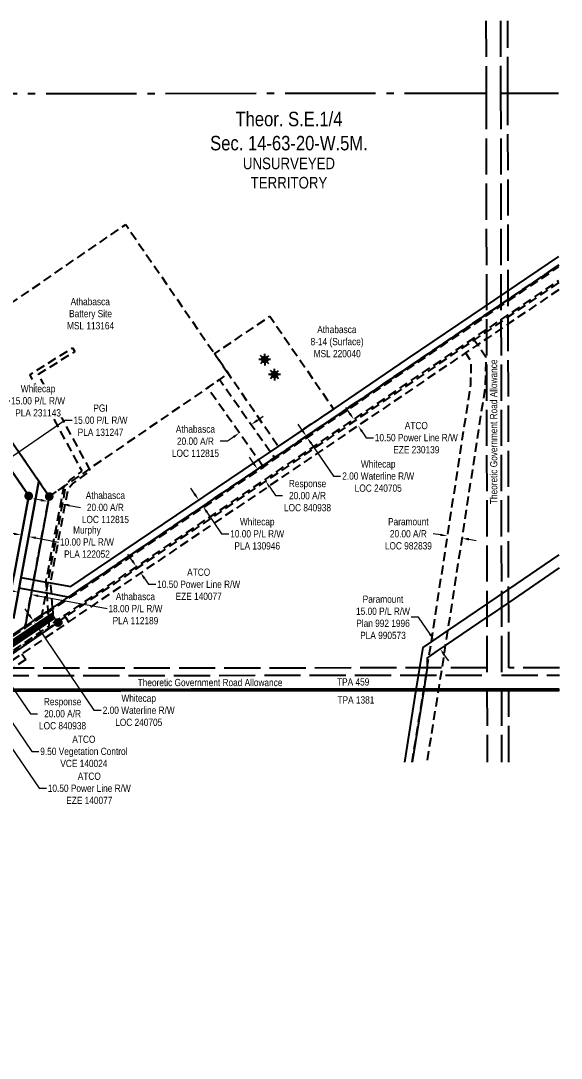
# Model space of a CAD drawing. Extents: x 502021 to 516972, y 6026865 to 6037901.
# Drawn here: x 505850 to 506596, y 6032348 to 6033782 of the extents above; entities that cross this region are included whole.
import ezdxf
from ezdxf.enums import TextEntityAlignment as Align

# ---------------------------------------------------------------- set-up
doc = ezdxf.new("R2010")
doc.units = 0
doc.header["$LTSCALE"] = 5
doc.header["$PDSIZE"] = 0.5
for name, pattern in [('CENTERLINEX3', [5, 2.5, -1, 0.5, -1]), ('foc-ACCESSROAD', [3.75, 2.5, -1.25]), ('foc-FLOWLINE', [3.75, 2.5, -1.25]), ('foc-QUARTERLINE', [33, 25, -3, 2, -3]), ('foc-UNSURVEYED', [12.5, 10, -2.5]), ('POWERLINE5', [7.8, 2.4, -0.6, 0.6, -0.6, 0.6, -0.6, 2.4])]:
    doc.linetypes.add(name, pattern=pattern)
doc.layers.get('Defpoints').update_dxf_attribs({"color": 9})
for name, color, linetype in [('AS-POWER', 104, 'foc-POWER'), ('AS-POWER-EXISTING', 72, 'POWERLINE5'), ('AS-POWER-EXISTING-PP', 72, 'Continuous'), ('AS-ROADS', 254, 'Continuous'), ('C-AR', 13, 'foc-ACCESSROAD'), ('C-RW', 13, 'Continuous'), ('C-SYMBOL', 7, 'Continuous'), ('F-AR', 190, 'foc-ACCESSROAD'), ('F-EZE', 190, 'foc-FLOWLINE'), ('F-RW', 190, 'Continuous'), ('F-VCE', 190, 'foc-FLOWLINE'), ('F-WS', 190, 'foc-ACCESSROAD'), ('F-WS-S', 8, 'Continuous'), ('L-MON', 1, 'Continuous'), ('L-ROAD-T', 7, 'Continuous'), ('L-SECQ', 8, 'foc-QUARTERLINE'), ('L-UNS-T', 3, 'Continuous'), ('L-USEC', 7, 'foc-UNSURVEYED')]:
    doc.layers.add(name, color=color, linetype=linetype)
doc.layers.add('AS-TRAPPER BOUNDARY', color=7, linetype='CENTERLINEX3', true_color=0xb85c00, transparency=0.6)
doc.layers.add('AS-TRAPPER-T', color=7, linetype='Continuous', true_color=0xc26100)
for name, color, linetype, lineweight in [('C-AR-T', 13, 'Continuous', 9), ('C-RW-T', 13, 'Continuous', 9), ('F-AR-T', 190, 'Continuous', 9), ('F-EZE-T', 190, 'Continuous', 9), ('F-RW-T', 190, 'Continuous', 9), ('F-WS-T', 190, 'Continuous', 9)]:
    doc.layers.add(name, color=color, linetype=linetype, lineweight=lineweight)
doc.styles.add('175L', font='ARIALN.TTF', dxfattribs={"height": 20})
doc.styles.add('80CG', font='ARIALN.TTF', dxfattribs={"height": 10})
doc.styles.add('80L', font='ARIALN.TTF', dxfattribs={"height": 10})
doc.styles.add('foc-LtypeFont', font='ARIALN.TTF', dxfattribs={"height": 7.35})
doc.linetypes.add('foc-POWER', pattern='A,6,-1,["P",foc-LtypeFont,S=0.2,R=0,X=-0.625,Y=-0.75],-1.24,4', length=12.24)
doc.dimstyles.new('Compass 5 000', dxfattribs={"dimscale": 5, "dimtxt": 9, "dimasz": 2, "dimexe": 0.2, "dimexo": 0.0625, "dimgap": 0.5, "dimtad": 0, "dimtih": 1, "dimtoh": 1, "dimzin": 0, "dimdsep": 46, "dimtxsty": '80CG', "dimcen": 0.1, "dimse1": 1, "dimse2": 1, "dimclrd": 256, "dimclrt": 256, "dimaunit": 1, "dimadec": 4, "dimazin": 0, "dimtfac": 0.06, "dimtofl": 0, "dimtmove": 0, "dimatfit": 1, "dimfxl": 0.2, "dimtolj": 1, "dimtzin": 0, "dimlwd": -1, "dimarcsym": 0})

# ---------------------------------------------------------------- blocks, each defined once
blk = doc.blocks.new('POWERPOLE')
h = blk.add_hatch(color=255)
edge = h.paths.add_edge_path()
edge.add_arc((0, 0), 0.96, 0, 360)
at = {"linetype": 'Continuous'}
for p, q in [((0.68, -0.68), (-0.68, 0.68)), ((-0.68, -0.68), (0.68, 0.68))]:
    blk.add_line(p, q, dxfattribs=at)
blk.add_circle((0, 0), 0.96, dxfattribs=at)
blk = doc.blocks.new('*D490')
at = {"layer": 'C-RW-T', "transparency": 16777216}
for p, q in [((506090.4, 6033127.9), (506084.8, 6033136.1)), ((506107.2, 6033103), (506127.5, 6033073)), ((506127.5, 6033073), (506137.5, 6033073))]:
    blk.add_line(p, q, dxfattribs=at)
for points in [[(506091.7, 6033128.8), (506089, 6033126.9), (506096, 6033119.6)], [(506108.6, 6033103.9), (506105.8, 6033102.1), (506101.6, 6033111.3)]]:
    blk.add_solid(points, dxfattribs=at)
at = {"layer": 'Defpoints', "color": 0, "transparency": 16777216}
for p in [(506103.2, 6033124.5), (506101.6, 6033111.3), (506108.8, 6033116.2)]:
    blk.add_point(p, dxfattribs=at)
at = {"layer": 'C-RW-T', "transparency": 16777216, "insert": (506176.6, 6033073), "char_height": 10, "attachment_point": 5, "style": '80CG'}
blk.add_mtext('\\A1;Whitecap\\P10.00 P/L R/W\\PPLA 130946', dxfattribs=at)
blk = doc.blocks.new('*D513')
at = {"layer": 'C-RW-T', "transparency": 16777216}
for p, q in [((505778.2, 6033202.5), (505825.1, 6033256.8)), ((505825.1, 6033256.8), (505835.1, 6033256.8)), ((505755.3, 6033176.1), (505748.8, 6033168.5))]:
    blk.add_line(p, q, dxfattribs=at)
for points in [[(505776.9, 6033203.6), (505779.5, 6033201.4), (505771.7, 6033195)], [(505754.1, 6033177.1), (505756.6, 6033175), (505761.9, 6033183.6)]]:
    blk.add_solid(points, dxfattribs=at)
at = {"layer": 'Defpoints', "color": 0, "transparency": 16777216}
for p in [(505767.2, 6033198.9), (505771.7, 6033195), (505757.4, 6033187.5)]:
    blk.add_point(p, dxfattribs=at)
at = {"layer": 'C-RW-T', "transparency": 16777216, "insert": (505874.1, 6033256.8), "char_height": 10, "attachment_point": 5, "style": '80CG', "bg_fill": 3, "box_fill_scale": 1.1, "bg_fill_color": 256, "bg_fill_true_color": 13158600, "bg_fill_transparency": 0}
blk.add_mtext('\\A1;Whitecap\\P15.00 P/L R/W\\PPLA 231143', dxfattribs=at)
blk = doc.blocks.new('*D524')
at = {"layer": 'C-AR-T', "transparency": 16777216}
for p, q in [((505861.8, 6032961.2), (505856.2, 6032969.5)), ((505874.1, 6032943), (505951.1, 6032829.2)), ((505951.1, 6032829.2), (505961.1, 6032829.2))]:
    blk.add_line(p, q, dxfattribs=at)
for points in [[(505863.2, 6032962.1), (505860.4, 6032960.3), (505867.4, 6032952.9)], [(505875.5, 6032943.9), (505872.7, 6032942), (505868.5, 6032951.3)]]:
    blk.add_solid(points, dxfattribs=at)
at = {"layer": 'Defpoints', "color": 0, "transparency": 16777216}
for p in [(505863.5, 6032950.3), (505864.6, 6032948.6), (505868.5, 6032951.3)]:
    blk.add_point(p, dxfattribs=at)
at = {"layer": 'C-AR-T', "transparency": 16777216, "insert": (506013, 6032829.2), "char_height": 10, "attachment_point": 5, "style": '80CG'}
blk.add_mtext('\\A1;Whitecap\\P2.00 Waterline R/W\\PLOC 240705', dxfattribs=at)
blk = doc.blocks.new('*D525')
at = {"layer": 'C-RW-T', "transparency": 16777216}
for p, q in [((506238.7, 6033216.1), (506233.1, 6033224.4)), ((506251, 6033198), (506281.7, 6033152.8)), ((506281.7, 6033152.8), (506291.7, 6033152.8))]:
    blk.add_line(p, q, dxfattribs=at)
for points in [[(506240.1, 6033217.1), (506237.3, 6033215.2), (506244.3, 6033207.9)], [(506252.4, 6033198.9), (506249.6, 6033197.1), (506245.4, 6033206.3)]]:
    blk.add_solid(points, dxfattribs=at)
at = {"layer": 'Defpoints', "color": 0, "transparency": 16777216}
for p in [(506253.6, 6033214.2), (506254.7, 6033212.6), (506245.4, 6033206.3)]:
    blk.add_point(p, dxfattribs=at)
at = {"layer": 'C-RW-T', "transparency": 16777216, "insert": (506343.6, 6033152.8), "char_height": 10, "attachment_point": 5, "style": '80CG'}
blk.add_mtext('\\A1;Whitecap\\P2.00 Waterline R/W\\PLOC 240705', dxfattribs=at)
blk = doc.blocks.new('*D533')
at = {"layer": 'Defpoints', "color": 0, "transparency": 16777216}
for p in [(505816.2, 6032893.7), (505742.5, 6032867.4), (505753.8, 6032850.9)]:
    blk.add_point(p, dxfattribs=at)
at = {"layer": 'F-AR-T', "transparency": 16777216}
for p, q in [((505799.2, 6032918.4), (505793.5, 6032926.6)), ((505821.8, 6032885.4), (505863.5, 6032824.5)), ((505863.5, 6032824.5), (505873.5, 6032824.5))]:
    blk.add_line(p, q, dxfattribs=at)
for points in [[(505800.6, 6032919.3), (505797.8, 6032917.5), (505804.9, 6032910.2)], [(505823.2, 6032886.4), (505820.4, 6032884.5), (505816.2, 6032893.7)]]:
    blk.add_solid(points, dxfattribs=at)
at = {"layer": 'F-AR-T', "transparency": 16777216, "insert": (505907.9, 6032824.5), "char_height": 10, "attachment_point": 5, "style": '80CG'}
blk.add_mtext('\\A1;Response\\P20.00 A/R\\PLOC 840938', dxfattribs=at)
blk = doc.blocks.new('*D539')
at = {"layer": 'Defpoints', "color": 0, "transparency": 16777216}
for p in [(506188.2, 6033145.9), (506022.5, 6033057.9), (506033.8, 6033041.3)]:
    blk.add_point(p, dxfattribs=at)
at = {"layer": 'F-AR-T', "transparency": 16777216}
for p, q in [((506171.3, 6033170.7), (506165.7, 6033179)), ((506193.8, 6033137.6), (506201.7, 6033125.8)), ((506201.7, 6033125.8), (506211.7, 6033125.8))]:
    blk.add_line(p, q, dxfattribs=at)
for points in [[(506172.7, 6033171.6), (506170, 6033169.8), (506177, 6033162.4)], [(506195.1, 6033138.5), (506192.4, 6033136.7), (506188.2, 6033145.9)]]:
    blk.add_solid(points, dxfattribs=at)
at = {"layer": 'F-AR-T', "transparency": 16777216, "insert": (506246, 6033125.8), "char_height": 10, "attachment_point": 5, "style": '80CG'}
blk.add_mtext('\\A1;Response \\P20.00 A/R\\PLOC 840938', dxfattribs=at)
blk = doc.blocks.new('*D540')
at = {"layer": 'Defpoints', "color": 0, "transparency": 16777216}
for p in [(506439.3, 6033070), (506440.1, 6033075.3), (506459.8, 6033072.3)]:
    blk.add_point(p, dxfattribs=at)
at = {"layer": 'F-AR-T', "transparency": 16777216}
for p, q in [((506429.4, 6033071.5), (506419.5, 6033073.1)), ((506468.9, 6033065.5), (506478.8, 6033064))]:
    blk.add_line(p, q, dxfattribs=at)
for points in [[(506429.7, 6033073.2), (506429.2, 6033069.9), (506439.3, 6033070)], [(506469.1, 6033067.1), (506468.6, 6033063.8), (506459, 6033067)]]:
    blk.add_solid(points, dxfattribs=at)
at = {"layer": 'F-AR-T', "transparency": 16777216, "insert": (506385.2, 6033073.1), "char_height": 10, "attachment_point": 5, "style": '80CG'}
blk.add_mtext('\\A1;Paramount\\P20.00 A/R\\PLOC 982839', dxfattribs=at)
blk = doc.blocks.new('*D541')
at = {"layer": 'Defpoints', "color": 0, "transparency": 16777216}
for p in [(505907.5, 6033114.2), (505881.5, 6033083.9), (505901.2, 6033080.3)]:
    blk.add_point(p, dxfattribs=at)
at = {"layer": 'F-AR-T', "transparency": 16777216}
for p, q in [((505877.9, 6033119.7), (505868.1, 6033121.5)), ((505917.3, 6033112.4), (505932.7, 6033109.5))]:
    blk.add_line(p, q, dxfattribs=at)
for points in [[(505878.2, 6033121.3), (505877.6, 6033118), (505887.8, 6033117.8)], [(505917.6, 6033114), (505917, 6033110.7), (505907.5, 6033114.2)]]:
    blk.add_solid(points, dxfattribs=at)
at = {"layer": 'F-AR-T', "transparency": 16777216, "insert": (505967, 6033109.5), "char_height": 10, "attachment_point": 5, "style": '80CG'}
blk.add_mtext('\\A1;Athabasca\\P20.00 A/R\\PLOC 112815', dxfattribs=at)
blk = doc.blocks.new('*D544')
at = {"layer": 'Defpoints', "color": 0, "transparency": 16777216}
for p in [(506135.6, 6033235.7), (506152, 6033247.2), (506152, 6033212.5)]:
    blk.add_point(p, dxfattribs=at)
at = {"layer": 'F-AR-T', "transparency": 16777216}
for p, q in [((506176.5, 6033229.8), (506184.7, 6033235.5)), ((506143.8, 6033206.8), (506135.6, 6033201)), ((506135.6, 6033201), (506125.6, 6033201))]:
    blk.add_line(p, q, dxfattribs=at)
for points in [[(506175.6, 6033231.2), (506177.5, 6033228.4), (506168.3, 6033224)], [(506142.8, 6033208.1), (506144.8, 6033205.4), (506152, 6033212.5)]]:
    blk.add_solid(points, dxfattribs=at)
at = {"layer": 'F-AR-T', "transparency": 16777216, "insert": (506091.3, 6033201), "char_height": 10, "attachment_point": 5, "style": '80CG'}
blk.add_mtext('\\A1;Athabasca\\P20.00 A/R\\PLOC 112815', dxfattribs=at)
blk = doc.blocks.new('*D576')
at = {"layer": 'Defpoints', "color": 0, "transparency": 16777216}
for p in [(505781.5, 6032859.4), (505710.9, 6032823.9), (505716.8, 6032815.2)]:
    blk.add_point(p, dxfattribs=at)
at = {"layer": 'F-EZE-T', "transparency": 16777216}
for p, q in [((505769.9, 6032876.3), (505764.3, 6032884.6)), ((505787.1, 6032851.1), (505875.7, 6032721.4)), ((505875.7, 6032721.4), (505885.7, 6032721.4))]:
    blk.add_line(p, q, dxfattribs=at)
for points in [[(505771.3, 6032877.2), (505768.6, 6032875.4), (505775.6, 6032868)], [(505788.5, 6032852.1), (505785.7, 6032850.2), (505781.5, 6032859.4)]]:
    blk.add_solid(points, dxfattribs=at)
at = {"layer": 'F-EZE-T', "transparency": 16777216, "insert": (505944.8, 6032721.4), "char_height": 10, "attachment_point": 5, "style": '80CG'}
blk.add_mtext('\\A1;ATCO\\P10.50 Power Line R/W\\PEZE 140077', dxfattribs=at)
blk = doc.blocks.new('*D578')
at = {"layer": 'Defpoints', "color": 0, "transparency": 16777216}
for p in [(506015.3, 6033019.8), (505905.3, 6032956.7), (505911.3, 6032948.1)]:
    blk.add_point(p, dxfattribs=at)
at = {"layer": 'F-EZE-T', "transparency": 16777216}
for p, q in [((506003.7, 6033036.6), (505998, 6033044.8)), ((506021, 6033011.5), (506026.6, 6033003.3)), ((506026.6, 6033003.3), (506036.6, 6033003.3))]:
    blk.add_line(p, q, dxfattribs=at)
for points in [[(506005.1, 6033037.5), (506002.3, 6033035.6), (506009.4, 6033028.3)], [(506022.3, 6033012.5), (506019.6, 6033010.6), (506015.3, 6033019.8)]]:
    blk.add_solid(points, dxfattribs=at)
at = {"layer": 'F-EZE-T', "transparency": 16777216, "insert": (506095.8, 6033003.3), "char_height": 10, "attachment_point": 5, "style": '80CG'}
blk.add_mtext('\\A1;ATCO\\P10.50 Power Line R/W\\PEZE 140077', dxfattribs=at)
blk = doc.blocks.new('*D582')
at = {"layer": 'Defpoints', "color": 0, "transparency": 16777216}
for p in [(506300.4, 6033224.7), (506315.8, 6033222.5), (506306.3, 6033216)]:
    blk.add_point(p, dxfattribs=at)
at = {"layer": 'F-EZE-T', "transparency": 16777216}
for p, q in [((506304.3, 6033239.4), (506298.7, 6033247.7)), ((506321.4, 6033214.2), (506327, 6033205.9)), ((506327, 6033205.9), (506337, 6033205.9))]:
    blk.add_line(p, q, dxfattribs=at)
for points in [[(506305.7, 6033240.4), (506302.9, 6033238.5), (506309.9, 6033231.1)], [(506322.8, 6033215.1), (506320, 6033213.3), (506315.8, 6033222.5)]]:
    blk.add_solid(points, dxfattribs=at)
at = {"layer": 'F-EZE-T', "transparency": 16777216, "insert": (506396.2, 6033205.9), "char_height": 10, "attachment_point": 5, "style": '80CG'}
blk.add_mtext('\\A1;ATCO\\P10.50 Power Line R/W\\PEZE 230139', dxfattribs=at)
blk = doc.blocks.new('*D632')
at = {"layer": 'Defpoints', "color": 0, "transparency": 16777216}
for p in [(505803.5, 6032863.5), (505769.2, 6032851.7), (505774.6, 6032843.9)]:
    blk.add_point(p, dxfattribs=at)
at = {"layer": 'F-RW-T', "transparency": 16777216}
for p, q in [((505792.5, 6032879.6), (505786.9, 6032887.9)), ((505809.1, 6032855.2), (505865.3, 6032772.4)), ((505865.3, 6032772.4), (505875.3, 6032772.4))]:
    blk.add_line(p, q, dxfattribs=at)
for points in [[(505793.9, 6032880.6), (505791.2, 6032878.7), (505798.1, 6032871.4)], [(505810.5, 6032856.2), (505807.7, 6032854.3), (505803.5, 6032863.5)]]:
    blk.add_solid(points, dxfattribs=at)
at = {"layer": 'F-RW-T', "transparency": 16777216, "insert": (505937.3, 6032772.4), "char_height": 10, "attachment_point": 5, "style": '80CG'}
blk.add_mtext('\\A1;ATCO\\P9.50 Vegetation Control\\PVCE 140024', dxfattribs=at)
blk = doc.blocks.new('*D637')
at = {"layer": 'Defpoints', "color": 0, "transparency": 16777216}
for p in [(506466.7, 6032957.6), (506475.1, 6032945.2), (506420.8, 6032926.2)]:
    blk.add_point(p, dxfattribs=at)
at = {"layer": 'F-RW-T', "transparency": 16777216}
for p, q in [((506399.3, 6032957.7), (506389.3, 6032957.7)), ((506415.1, 6032934.5), (506399.3, 6032957.7)), ((506434.8, 6032905.6), (506440.5, 6032897.4))]:
    blk.add_line(p, q, dxfattribs=at)
for points in [[(506416.5, 6032935.4), (506413.7, 6032933.6), (506420.8, 6032926.2)], [(506436.2, 6032906.6), (506433.4, 6032904.7), (506429.2, 6032913.9)]]:
    blk.add_solid(points, dxfattribs=at)
at = {"layer": 'F-RW-T', "transparency": 16777216, "insert": (506350.2, 6032957.7), "char_height": 10, "attachment_point": 5, "style": '80CG'}
blk.add_mtext('\\A1;Paramount\\P15.00 P/L R/W\\PPlan 992 1996\\PPLA 990573', dxfattribs=at)
blk = doc.blocks.new('*D646')
at = {"layer": 'Defpoints', "color": 0, "transparency": 16777216}
for p in [(505851.1, 6033071.2), (505834.7, 6032982.5), (505844.6, 6032980.7)]:
    blk.add_point(p, dxfattribs=at)
at = {"layer": 'F-RW-T', "transparency": 16777216}
for p, q in [((505841.2, 6033073), (505831.4, 6033074.8)), ((505870.8, 6033067.5), (505902.5, 6033061.7))]:
    blk.add_line(p, q, dxfattribs=at)
for points in [[(505841.5, 6033074.6), (505840.9, 6033071.4), (505851.1, 6033071.2)], [(505871.1, 6033069.2), (505870.5, 6033065.9), (505861, 6033069.3)]]:
    blk.add_solid(points, dxfattribs=at)
at = {"layer": 'F-RW-T', "transparency": 16777216, "insert": (505941.6, 6033061.7), "char_height": 10, "attachment_point": 5, "style": '80CG'}
blk.add_mtext('\\A1;Murphy\\P10.00 P/L R/W\\PPLA 122052', dxfattribs=at)
blk = doc.blocks.new('*D691')
at = {"layer": 'Defpoints', "color": 0, "transparency": 16777216}
for p in [(505864.4, 6032989.1), (505842.1, 6032967.4), (505859.8, 6032964.2)]:
    blk.add_point(p, dxfattribs=at)
at = {"layer": 'F-RW-T', "transparency": 16777216}
for p, q in [((505836.9, 6032994.2), (505827.1, 6032996)), ((505874.3, 6032987.3), (505969.4, 6032969.7))]:
    blk.add_line(p, q, dxfattribs=at)
for points in [[(505837.2, 6032995.9), (505836.6, 6032992.6), (505846.7, 6032992.4)], [(505874.6, 6032989), (505874, 6032985.7), (505864.4, 6032989.1)]]:
    blk.add_solid(points, dxfattribs=at)
at = {"layer": 'F-RW-T', "transparency": 16777216, "insert": (506008.5, 6032969.7), "char_height": 10, "attachment_point": 5, "style": '80CG'}
blk.add_mtext('\\A1;Athabasca\\P18.00 P/L R/W\\PPLA 112189', dxfattribs=at)
blk = doc.blocks.new('*D709')
at = {"layer": 'Defpoints', "color": 0, "transparency": 16777216}
for p in [(505796.8, 6033165.9), (505809.2, 6033174.4), (505803.4, 6033156.2)]:
    blk.add_point(p, dxfattribs=at)
at = {"layer": 'F-RW-T', "transparency": 16777216}
for p, q in [((505824.1, 6033170.4), (505911.2, 6033230)), ((505911.2, 6033230), (505921.2, 6033230)), ((505795.2, 6033150.6), (505786.9, 6033144.9))]:
    blk.add_line(p, q, dxfattribs=at)
for points in [[(505823.1, 6033171.8), (505825, 6033169), (505815.8, 6033164.7)], [(505794.2, 6033152), (505796.1, 6033149.2), (505803.4, 6033156.2)]]:
    blk.add_solid(points, dxfattribs=at)
at = {"layer": 'F-RW-T', "transparency": 16777216, "insert": (505960.3, 6033230), "char_height": 10, "attachment_point": 5, "style": '80CG', "bg_fill": 3, "box_fill_scale": 1.1, "bg_fill_color": 256, "bg_fill_true_color": 13158600, "bg_fill_transparency": 0}
blk.add_mtext('\\A1;PGI\\P15.00 P/L R/W\\PPLA 131247', dxfattribs=at)
blk = doc.blocks.new('LABEL_ROAD_THEORETIC')
at = {"layer": 'L-ROAD-T', "style": '80L'}
blk.add_text('Theoretic Government Road Allowance', height=10, dxfattribs=at).set_placement((0, 0), align=Align.MIDDLE_CENTER)
blk = doc.blocks.new('GAS')
h = blk.add_hatch(color=255)
h.dxf.hatch_style = 1
edge = h.paths.add_edge_path()
edge.add_arc((0, 0), 0.9, 0, 360)
for p, q in [((-0.81, 0), (-1.62, 0)), ((-0.57, 0.57), (-1.14, 1.14)), ((0, 0.81), (0, 1.62)), ((0.57, 0.57), (1.14, 1.14)), ((1.62, 0), (0.81, 0)), ((-0.57, -0.57), (-1.14, -1.14)), ((0, -0.81), (0, -1.62)), ((1.14, -1.14), (0.57, -0.57))]:
    blk.add_line(p, q)
blk.add_circle((0, 0), 0.8)
blk = doc.blocks.new('fdia')
at = {"color": 255, "const_width": 1}
blk.add_lwpolyline([(-0.5, 0, 1), (0.5, 0, 1)], format="xyb", close=True, dxfattribs=at)
blk = doc.blocks.new('Fdiaa')
blk.add_blockref('fdia', (0, 0))
blk = doc.blocks.new('fdib')
at = {"color": 1, "const_width": 1.6}
blk.add_lwpolyline([(-0.4, 0, 1), (0.4, 0, 1)], format="xyb", close=True, dxfattribs=at)
at = {"color": 1}
blk.add_circle((0, 0), 0.8, dxfattribs=at)
blk = doc.blocks.new('Fdibb')
blk.add_blockref('fdib', (0, 0))
blk = doc.blocks.new('fdicc')
for name in ['Fdibb', 'Fdiaa']:
    blk.add_blockref(name, (0, 0))
blk = doc.blocks.new('FDI')
blk.add_blockref('fdicc', (0, 0))

msp = doc.modelspace()

# ---------------------------------------------------------------- linework, layer by layer
at = {"layer": 'AS-POWER', "flags": 128}
msp.add_lwpolyline([(505548.247, 6032697.863), (505571.92, 6032722.682), (505578.867, 6032729.698), (505637.565, 6032770.305), (505652.72, 6032779.094), (505725.951, 6032830.468), (505814.315, 6032890.717), (505901.706, 6032950.492)], dxfattribs=at)
at = {"layer": 'AS-ROADS', "const_width": 9.995, "flags": 128}
msp.add_lwpolyline([(505492.03, 6032686.192), (505719.392, 6032840.892), (505895.851, 6032960.194)], dxfattribs=at)
at = {"layer": 'AS-TRAPPER BOUNDARY', "const_width": 5, "flags": 128}
msp.add_lwpolyline([(506593.702, 6032857.653), (503953.709, 6032855.829)], dxfattribs=at)
at = {"layer": 'C-AR', "flags": 128}
for points in [[(506592.823, 6033444.332), (506523.07, 6033396.957), (506183.958, 6033167.033), (505918.403, 6032987.427), (505856.103, 6032945.282), (505659.193, 6032810.294), (505588.17, 6032762.988), (505564.858, 6032747.46), (505258.102, 6033203.471), (505205.795, 6033168.281), (505152.194, 6033247.951), (505240.163, 6033307.135), (505274.963, 6033255.41), (505287.055, 6033274.457), (505305.416, 6033377.525), (505319.465, 6033423.103), (505328.399, 6033469.435), (505237.703, 6033486.924), (505207.383, 6033473.05), (505158.24, 6033407.853), (505140.858, 6033302.037), (504873.26, 6033143.341), (504859.26, 6033091.696), (504789.152, 6033050.154)], [(504789.154, 6033047.832), (504860.977, 6033090.389), (504874.977, 6033142.036), (505142.679, 6033300.793), (505160.133, 6033407.043), (505208.674, 6033471.443), (505237.953, 6033484.84), (505326.058, 6033467.85), (505317.522, 6033423.588), (505303.47, 6033377.996), (505285.156, 6033275.195), (505274.915, 6033259.063), (505240.706, 6033309.909), (505149.42, 6033248.493), (505205.252, 6033165.506), (505257.535, 6033200.681), (505563.2, 6032746.344), (505533.16, 6032726.498), (505167.983, 6032480.634), (505140.059, 6032460.977), (505056.841, 6032401.988), (505072.552, 6032377.064), (505120.467, 6032409.398), (505123.848, 6032404.032), (505125.539, 6032405.098), (505121.058, 6032412.208), (505072.962, 6032379.753), (505059.394, 6032401.348), (505141.212, 6032459.344), (505169.116, 6032478.987), (505534.271, 6032724.836), (505589.277, 6032761.323), (505660.313, 6032808.638), (505857.228, 6032943.63), (505919.523, 6032985.772), (506185.079, 6033165.377), (506524.194, 6033395.303), (506592.826, 6033442.043)]]:
    msp.add_lwpolyline(points, dxfattribs=at)
at = {"layer": 'C-RW'}
for points in [[(505850.086, 6033012.919), (505866.135, 6033009.955), (505867.755, 6033009.654), (505882.68, 6033006.897), (505887.471, 6033006.012), (505888.577, 6033005.807), (505919.363, 6033000.121), (506175.482, 6033173.344), (506192.085, 6033184.521), (506206.306, 6033194.273), (506282.636, 6033245.966), (506384.121, 6033314.651), (506490.192, 6033386.693), (506520.322, 6033407.157), (506592.806, 6033456.386)], [(506592.823, 6033444.307), (506520.339, 6033395.077), (506490.21, 6033374.614), (506377.354, 6033297.964), (506197.813, 6033176.373), (506181.227, 6033165.151), (505915.672, 6032985.548), (505889.41, 6032990.399), (505884.741, 6032991.262), (505883.313, 6032991.526), (505865.026, 6032994.904), (505863.309, 6032995.222), (505847.356, 6032998.169)], [(505729.004, 6033317.507), (505861.146, 6033125.35), (505840.681, 6033014.656)]]:
    msp.add_lwpolyline(points, dxfattribs=at)
at = {"layer": 'F-AR', "flags": 128}
for points in [[(506592.858, 6033420.172), (506523.103, 6033372.796), (506492.974, 6033352.333), (506476.224, 6033340.957), (506472.244, 6033338.254), (506463.959, 6033332.632), (506459.681, 6033329.731), (505938.225, 6032976.353), (505912.243, 6032958.757), (505561.905, 6032721.493), (505556.776, 6032718.282), (505550.155, 6032713.824), (505544.329, 6032709.9), (505284.937, 6032535.248), (505280.371, 6032532.174), (505278.708, 6032531.079), (505255.762, 6032515.621), (505183.237, 6032466.103), (505179.602, 6032463.641), (505170.967, 6032457.759), (505150.669, 6032443.895), (505116.353, 6032419.669), (505108.143, 6032413.902), (505067.294, 6032384.993), (505055.021, 6032376.323), (505045.056, 6032369.276), (505032.091, 6032360.114), (505031.356, 6032359.613), (505014.984, 6032348.443), (505013.555, 6032350.709), (505004.309, 6032365.377), (505008.247, 6032368.064), (505012.578, 6032371.018), (505020.681, 6032376.546), (505034.361, 6032386.279), (505044.335, 6032393.338), (505056.612, 6032402.066), (505072.697, 6032413.555), (505087.405, 6032423.911), (505140.056, 6032460.974), (505159.712, 6032474.811), (505167.98, 6032480.632), (505533.158, 6032726.495), (505545.603, 6032734.874), (505550.635, 6032738.134), (505563.109, 6032746.451), (505573.059, 6032753.189), (505587.966, 6032763.285), (505658.704, 6032811.191), (505690.514, 6032832.735), (505731.671, 6032860.608), (505856.128, 6032944.896), (505856.128, 6032944.896), (505861.638, 6032948.628), (505882.718, 6032962.904), (505894.92, 6032971.167), (505900.321, 6032974.825), (505918.4, 6032987.425), (506183.955, 6033167.029), (506200.541, 6033178.25), (506380.082, 6033299.842), (506492.938, 6033376.491), (506523.068, 6033396.955), (506592.823, 6033444.332)], [(506390.436, 6032757.606), (506406.409, 6032857.61), (506411.228, 6032887.774), (506411.332, 6032888.312), (506413.704, 6032903.445), (506416.858, 6032923.552), (506471.395, 6033279.256), (506471.937, 6033311.48), (506465.257, 6033321.427), (506459.681, 6033329.731), (506463.96, 6033332.631), (506472.244, 6033338.254), (506476.224, 6033340.957), (506481.799, 6033332.653), (506492.029, 6033317.415), (506491.359, 6033277.545), (506439.327, 6032938.918), (506436.228, 6032918.751), (506431.471, 6032887.791), (506431.037, 6032884.972), (506426.67, 6032857.627), (506410.697, 6032757.621)]]:
    msp.add_lwpolyline(points, dxfattribs=at)
for points in [[(506200.541, 6033178.25), (506183.955, 6033167.029), (506178.21, 6033175.221), (506108.064, 6033274.895), (506124.579, 6033286.249), (506194.813, 6033186.399), (506200.541, 6033178.25)], [(505879.031, 6032960.407), (505856.266, 6032944.989), (505889.481, 6033124.632), (505912.327, 6033140.322), (505912.327, 6033140.322), (505887.471, 6033006.012), (505884.741, 6032991.262), (505883.737, 6032985.834), (505879.031, 6032960.407)]]:
    msp.add_lwpolyline(points, close=True, dxfattribs=at)
at = {"layer": 'F-EZE', "flags": 128}
msp.add_lwpolyline([(506592.872, 6033410.36), (506523.117, 6033363.051), (506492.988, 6033342.617), (506480.704, 6033334.284), (506464.159, 6033323.061), (505916.217, 6032951.505), (505911.963, 6032957.717), (505911.441, 6032958.482), (505910.32, 6032960.124), (506492.97, 6033355.291), (506523.099, 6033375.724), (506592.853, 6033423.034)], dxfattribs=at)
msp.add_lwpolyline([(505893.828, 6032969.584), (505895.296, 6032949.874), (505910.32, 6032960.124), (505911.441, 6032958.482), (505911.963, 6032957.717), (505916.2, 6032951.553), (505894.699, 6032936.659), (505583.445, 6032724.184), (505552.867, 6032692.149), (505552.867, 6032692.149), (505289.723, 6032514.399), (505285.96, 6032519.974), (505285.96, 6032519.974), (505285.96, 6032519.974), (505257.171, 6032508.933), (505185.837, 6032460.621), (505188.367, 6032456.903), (505188.367, 6032456.903), (505175.992, 6032448.623), (505123.638, 6032412.934), (505073.277, 6032378.725), (505061.071, 6032370.434), (505050.46, 6032363.226), (505035.477, 6032353.049), (505035.361, 6032353.26), (505029.58, 6032361.73), (505029.58, 6032361.73), (505044.709, 6032372.007), (505054.679, 6032378.779), (505068.029, 6032387.847), (505109.112, 6032415.754), (505116.691, 6032420.901), (505150.669, 6032443.895), (505173.782, 6032459.682), (505179.602, 6032463.641), (505183.971, 6032466.6), (505254.38, 6032514.285), (505277.298, 6032523.075), (505288.254, 6032527.277), (505295.821, 6032532.389), (505545.407, 6032700.981), (505549.297, 6032703.608), (505561.794, 6032716.701), (505576.616, 6032732.229), (505576.616, 6032732.229), (505759.374, 6032857.135), (505889.58, 6032945.871), (505888.104, 6032965.696), (505888.016, 6032966.876), (505886.465, 6032987.712), (505886.041, 6032993.403), (505885.042, 6033006.831), (505885.409, 6033008.774), (505909.704, 6033137.479), (505913.228, 6033141.647), (505917.033, 6033146.148), (505918.273, 6033147.615), (505934.929, 6033159.768), (505862.885, 6033293.136), (505921.772, 6033330.155), (505924.963, 6033325.077), (505874.221, 6033293.179), (505943.727, 6033164.51), (505944.48, 6033163.117), (505945.954, 6033160.388), (505922.389, 6033143.194), (505915.303, 6033134.814), (505891.305, 6033007.685), (505891.08, 6033006.491), (505892.139, 6032992.277), (505893.741, 6032970.748), (505893.828, 6032969.584)], close=True, dxfattribs=at)
at = {"layer": 'F-RW'}
for points in [[(505747.941, 6033330.503), (505875.052, 6033145.647), (505840.019, 6032956.071)], [(505830.958, 6032962.042), (505861.133, 6033125.355), (505728.993, 6033317.541)], [(505840.019, 6032956.071), (505875.052, 6033145.647), (505889.509, 6033124.624), (505856.266, 6032944.989), (505731.671, 6032860.608)], [(506380.174, 6032757.599), (506396.136, 6032857.603), (506401.037, 6032887.766), (506401.125, 6032888.312), (506405.71, 6032915.979), (506416.93, 6032923.601), (506428.415, 6032931.472), (506439.327, 6032938.918), (506493.527, 6032975.901), (506493.855, 6032976.125), (506523.656, 6032996.47), (506593.393, 6033044.087)], [(506593.419, 6033026.034), (506523.683, 6032978.39), (506493.874, 6032958.009), (506493.554, 6032957.791), (506436.228, 6032918.751), (506425.177, 6032911.226), (506413.735, 6032903.431), (506411.174, 6032901.689), (506411.34, 6032888.31), (506411.229, 6032887.774), (506406.409, 6032857.611), (506390.438, 6032757.606)]]:
    msp.add_lwpolyline(points, dxfattribs=at)
at = {"layer": 'F-VCE'}
msp.add_lwpolyline([(505794.313, 6032856.881), (505757.698, 6032832.03), (505752.363, 6032839.89), (505777.38, 6032856.87), (505821.855, 6032887.059), (505851.648, 6032907.288), (505856.984, 6032899.428), (505838.787, 6032887.071), (505794.313, 6032856.881)], close=True, dxfattribs=at)
at = {"layer": 'F-WS', "flags": 128}
for points in [[(505889.481, 6033124.632), (505889.481, 6033124.632), (505889.481, 6033124.632), (505875.052, 6033145.647), (505836.199, 6033202.14), (505827.69, 6033214.534), (505816.233, 6033231.248), (505807.752, 6033243.619), (505797.537, 6033258.494), (505789.665, 6033269.824), (505747.929, 6033330.521), (505995.009, 6033500.393), (506136.569, 6033294.492), (505889.481, 6033124.632), (505889.481, 6033124.632)], [(506281.989, 6033245.522), (506205.659, 6033193.828), (506136.258, 6033294.868), (506117.699, 6033321.94), (506194.033, 6033373.621), (506281.989, 6033245.522)]]:
    msp.add_lwpolyline(points, close=True, dxfattribs=at)
at = {"layer": 'L-SECQ', "flags": 128}
for points in [[(505720.046, 6033681.4), (506492.489, 6033681.966)], [(506512.596, 6033681.962), (506592.489, 6033681.939)]]:
    msp.add_lwpolyline(points, dxfattribs=at)
at = {"layer": 'L-USEC'}
for p, q in [((506492.342, 6033781.966), (506492.489, 6033681.966)), ((506512.448, 6033781.996), (506512.596, 6033681.996)), ((506522.648, 6033681.959), (506522.501, 6033781.988)), ((506513.777, 6032877.783), (506593.708, 6032877.76)), ((506593.658, 6032887.813), (506523.816, 6032887.833)), ((506513.807, 6032857.676), (506593.702, 6032857.653))]:
    msp.add_line(p, q, dxfattribs=at)
at = {"layer": 'L-USEC', "flags": 128}
for points in [[(506492.489, 6033681.966), (506493.08, 6033279.873), (506493.671, 6032877.788)], [(506512.596, 6033681.996), (506513.187, 6033279.903), (506513.777, 6032877.783)], [(506523.816, 6032887.833), (506523.24, 6033279.864), (506522.648, 6033681.959)], [(506493.656, 6032887.841), (506090.054, 6032887.544), (505686.451, 6032887.247)], [(505686.475, 6032877.195), (506090.08, 6032877.491), (506493.671, 6032877.788)], [(505686.49, 6032857.089), (506090.095, 6032857.385), (506493.701, 6032857.682)], [(506493.701, 6032857.682), (506493.848, 6032757.682)], [(506513.807, 6032857.676), (506513.954, 6032757.697)], [(506524.007, 6032757.704), (506523.86, 6032857.673)]]:
    msp.add_lwpolyline(points, dxfattribs=at)

# ---------------------------------------------------------------- block references
at = {"xscale": 0.99947322, "yscale": 0.99947322, "zscale": 0.99947322}
msp.add_blockref('LABEL_ROAD_THEORETIC', (506111.476, 6032867.624), dxfattribs=at)
at = {"layer": 'AS-POWER-EXISTING', "xscale": 4.999999999999932, "yscale": 4.999999999999932, "zscale": 4.999999999999932}
msp.add_blockref('POWERPOLE', (505901.796, 6032950.499), dxfattribs=at)
at = {"layer": 'AS-POWER-EXISTING-PP', "xscale": 5.000000000000006, "yscale": 5.000000000000006, "zscale": 5.000000000000006}
msp.add_blockref('POWERPOLE', (505901.706, 6032950.492), dxfattribs=at)
at = {"layer": 'F-WS-S', "color": 6, "xscale": 4.997366149999888, "yscale": 4.997366149999888, "zscale": 4.997366149999888}
for p in [(506186.88, 6033313.709), (506200.395, 6033293.143)]:
    msp.add_blockref('GAS', p, dxfattribs=at)
at = {"layer": 'L-MON', "color": 6, "xscale": 4.997366099999893, "yscale": 4.997366099999893, "zscale": 0.99947322}
for p in [(505861.174, 6033125.351, 810.218), (505889.519, 6033124.625, 809.224)]:
    msp.add_blockref('FDI', p, dxfattribs=at)

# ---------------------------------------------------------------- texts
at = {"layer": 'AS-TRAPPER-T', "style": '80L'}
for s, p in [('TPA 459', (506286.768, 6032863.453)), ('TPA 1381', (506287.362, 6032838.527))]:
    msp.add_text(s, height=9.9941, rotation=0.04219, dxfattribs=at).set_placement(p)
at = {"layer": 'C-SYMBOL', "color": 3, "insert": (506220.415, 6033656.248), "char_height": 19.98946, "width": 215.87067, "attachment_point": 2, "style": '175L'}
msp.add_mtext('Theor. S.E.1/4\\PSec. 14-63-20-W.5M.', dxfattribs=at)
at = {"layer": 'F-WS-T', "char_height": 10, "attachment_point": 1, "style": '80L'}
for s, insert in [('\\pi12.603;Athabasca\\P\\pi10.481;Battery Site\\P\\pi7.6472;MSL 113164', (505906.428, 6033398.958)), ('\\pi12.603;Athabasca\\P\\pi3.3873;8-14 (Surface)\\P\\pi7.6472;MSL 220040', (506246.836, 6033360.39))]:
    msp.add_mtext_dynamic_manual_height_columns(s, width=78.84146, gutter_width=50.026, heights=[0], dxfattribs=dict(at, insert=insert))
at = {"layer": 'L-ROAD-T', "style": '80L'}
msp.add_text('Theoretic Government Road Allowance', height=9.99473, rotation=90.079602, dxfattribs=at).set_placement((506502.907, 6033213.985), align=Align.MIDDLE_CENTER)
at = {"layer": 'L-UNS-T', "color": 3, "insert": (506220.415, 6033571.424), "char_height": 15.99157, "attachment_point": 5, "style": '80L'}
msp.add_mtext_dynamic_manual_height_columns('UNSURVEYED TERRITORY', width=126.41375, gutter_width=47.5, heights=[0], dxfattribs=at)

# ---------------------------------------------------------------- dimensions: what is measured, and where the dimension line sits
at = {"layer": 'C-AR-T'}
dim = msp.add_linear_dim(base=(505868.512, 6032951.263), p1=(505863.509, 6032950.292), p2=(505864.629, 6032948.636), angle=304.077942, text='Whitecap\\P2.00 Waterline R/W\\PLOC 240705', dimstyle='Compass 5 000', dxfattribs=at)
dim.commit()
dim.dimension.update_dxf_attribs({"geometry": '*D524', "text_midpoint": (506013.036, 6032829.198), "dimtype": 161})
at = {"layer": 'C-RW-T'}
for base, p1, p2, angle, text, picture, middle in [((506245.397, 6033206.275), (506253.63, 6033214.174), (506254.707, 6033212.587), 304.137979, 'Whitecap\\P2.00 Waterline R/W\\PLOC 240705', '*D525', (506343.62, 6033152.773)), ((506101.577, 6033111.281), (506103.242, 6033124.485), (506108.846, 6033116.198), 304.072688, 'Whitecap\\P10.00 P/L R/W\\PPLA 130946', '*D490', (506176.567, 6033072.982))]:
    dim = msp.add_linear_dim(base=base, p1=p1, p2=p2, angle=angle, text=text, dimstyle='Compass 5 000', dxfattribs=at)
    dim.commit()
    dim.dimension.update_dxf_attribs({"geometry": picture, "text_midpoint": middle, "dimtype": 161})
at = {"layer": 'F-AR-T'}
for base, p1, p2, angle, text, picture, middle in [((506151.971, 6033212.506), (506152.012, 6033247.247), (506135.633, 6033235.721), 215.136256, 'Athabasca\\P20.00 A/R\\PLOC 112815', '*D544', (506091.281, 6033200.995)), ((506188.162, 6033145.869), (506022.541, 6033057.863), (506033.751, 6033041.308), 304.10426, 'Response \\P20.00 A/R\\PLOC 840938', '*D539', (506246.038, 6033125.843)), ((505907.49, 6033114.187), (505881.503, 6033083.944), (505901.218, 6033080.296), 349.515372, 'Athabasca\\P20.00 A/R\\PLOC 112815', '*D541', (505967.012, 6033109.526)), ((505816.161, 6032893.658), (505742.524, 6032867.421), (505753.833, 6032850.926), 304.43441, 'Response\\P20.00 A/R\\PLOC 840938', '*D533', (505907.858, 6032824.547))]:
    dim = msp.add_linear_dim(base=base, p1=p1, p2=p2, angle=angle, text=text, dimstyle='Compass 5 000', dxfattribs=at)
    dim.commit()
    dim.dimension.update_dxf_attribs({"geometry": picture, "text_midpoint": middle, "dimtype": 161})
dim = msp.add_aligned_dim(p1=(506459.82, 6033072.288), p2=(506440.126, 6033075.308), distance=5.34, text='Paramount\\P20.00 A/R\\PLOC 982839', dimstyle='Compass 5 000', dxfattribs=at)
dim.commit()
dim.dimension.update_dxf_attribs({"geometry": '*D540', "text_midpoint": (506385.233, 6033073.06)})
at = {"layer": 'F-EZE-T'}
for base, p1, p2, angle, text, picture, middle in [((506315.809, 6033222.466), (506300.383, 6033224.674), (506306.268, 6033215.996), 304.141016, 'ATCO\\P10.50 Power Line R/W\\PEZE 230139', '*D582', (506396.174, 6033205.913)), ((506015.286, 6033019.757), (505905.343, 6032956.728), (505911.25, 6032948.146), 304.540838, 'ATCO\\P10.50 Power Line R/W\\PEZE 140077', '*D578', (506095.766, 6033003.283)), ((505781.486, 6032859.375), (505710.865, 6032823.896), (505716.779, 6032815.228), 304.304628, 'ATCO\\P10.50 Power Line R/W\\PEZE 140077', '*D576', (505944.792, 6032721.358))]:
    dim = msp.add_linear_dim(base=base, p1=p1, p2=p2, angle=angle, text=text, dimstyle='Compass 5 000', dxfattribs=at)
    dim.commit()
    dim.dimension.update_dxf_attribs({"geometry": picture, "text_midpoint": middle, "dimtype": 161})
at = {"layer": 'F-RW-T'}
dim = msp.add_linear_dim(base=(505851.061, 6033071.176), p1=(505844.553, 6032980.714), p2=(505834.654, 6032982.546), angle=169.512287, text='Murphy\\P10.00 P/L R/W\\PPLA 122052', dimstyle='Compass 5 000', override={"dimtfillclr": 256}, dxfattribs=at)
dim.commit()
dim.dimension.update_dxf_attribs({"geometry": '*D646', "text_midpoint": (505941.588, 6033061.653), "dimtype": 161})
for base, p1, p2, angle, text, picture, middle in [((506420.761, 6032926.25), (506475.138, 6032945.25), (506466.709, 6032957.602), 124.307343, 'Paramount\\P15.00 P/L R/W\\PPlan 992 1996\\PPLA 990573', '*D637', (506350.199, 6032957.725)), ((505864.429, 6032989.136), (505842.117, 6032967.426), (505859.81, 6032964.155), 349.524624, 'Athabasca\\P18.00 P/L R/W\\PPLA 112189', '*D691', (506008.467, 6032969.731)), ((505803.479, 6032863.509), (505769.224, 6032851.735), (505774.556, 6032843.879), 304.165315, 'ATCO\\P9.50 Vegetation Control\\PVCE 140024', '*D632', (505937.329, 6032772.445))]:
    dim = msp.add_linear_dim(base=base, p1=p1, p2=p2, angle=angle, text=text, dimstyle='Compass 5 000', dxfattribs=at)
    dim.commit()
    dim.dimension.update_dxf_attribs({"geometry": picture, "text_midpoint": middle, "dimtype": 161})

# ---------------------------------------------------------------- next in the draw order: dimensions: what is measured, and where the dimension line sits
at = {"layer": 'C-RW-T'}
dim = msp.add_linear_dim(base=(505771.67, 6033194.97), p1=(505757.368, 6033187.502), p2=(505767.174, 6033198.854), angle=49.178058, text='Whitecap\\P15.00 P/L R/W\\PPLA 231143', dimstyle='Compass 5 000', override={"dimtfill": 1}, dxfattribs=at)
dim.commit()
dim.dimension.update_dxf_attribs({"geometry": '*D513', "text_midpoint": (505874.148, 6033256.777), "dimtype": 161})

# ---------------------------------------------------------------- next in the draw order: dimensions: what is measured, and where the dimension line sits
at = {"layer": 'F-RW-T'}
dim = msp.add_linear_dim(base=(505803.428, 6033156.249), p1=(505809.218, 6033174.393), p2=(505796.818, 6033165.9), angle=214.408617, text='PGI\\P15.00 P/L R/W\\PPLA 131247', dimstyle='Compass 5 000', override={"dimtfill": 1}, dxfattribs=at)
dim.commit()
dim.dimension.update_dxf_attribs({"geometry": '*D709', "text_midpoint": (505960.256, 6033230.045), "dimtype": 161})

doc.saveas('drawing.dxf')
